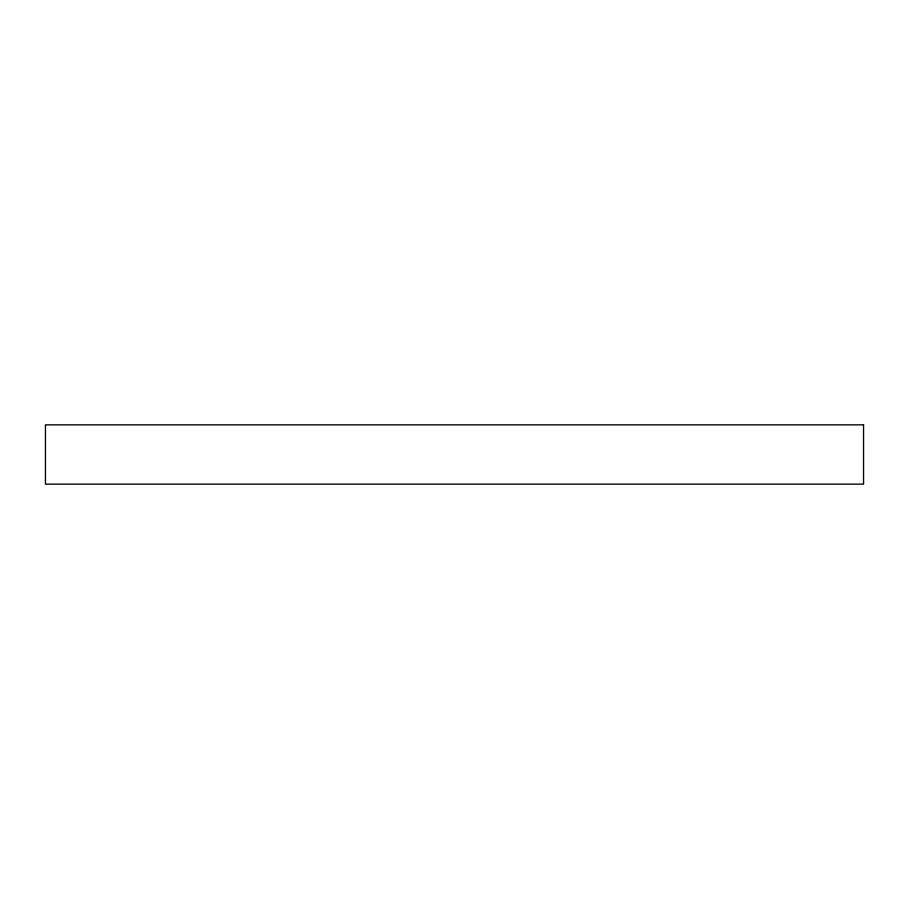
<?xml version="1.0" encoding="UTF-8"?>
<svg xmlns="http://www.w3.org/2000/svg" width="909" height="909" viewBox="0 0 909 909"><rect width="100%" height="100%" fill="white"/><g stroke="black" fill="none" stroke-linecap="round" stroke-linejoin="round"><path stroke-width="1.36" d="M863.55 424.855L45.45 424.855L45.45 484.145L863.55 484.145L863.55 424.855"/></g></svg>
